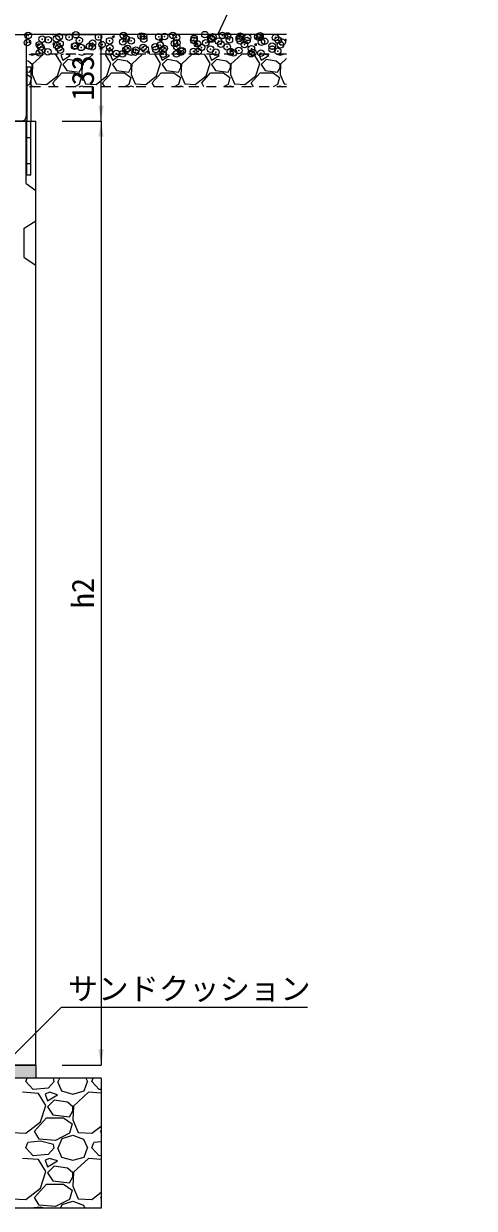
# Model space of a CAD drawing. Units: millimetres at full size, sheet at 1:20; details may follow other scales. Extents: x 0 to 8400, y 0 to 13400.
# Drawn here: x 5622 to 6314, y 2117 to 3937 of the extents above; entities that cross this region are included whole.
import ezdxf
from ezdxf.enums import TextEntityAlignment as Align

# ---------------------------------------------------------------- set-up
doc = ezdxf.new("R2010")
doc.units = ezdxf.units.MM
doc.header["$LTSCALE"] = 20
doc.header["$PDMODE"] = 32
doc.header["$PDSIZE"] = 10
doc.linetypes.add('USER1', pattern=[1.35, 0.75, -0.6])
for name, color, linetype, lineweight in [('ジョイント', 7, 'Continuous', 9), ('ハッチング_基礎', 150, 'Continuous', 5), ('ハッチング_舗装', 7, 'Continuous', 20), ('基礎', 3, 'Continuous', 20), ('寸法線', 7, 'Continuous', 13), ('引出線', 4, 'Continuous', 9), ('本体', 2, 'Continuous', 20), ('舗装・基礎', 3, 'Continuous', 20), ('ｲﾝｻｰﾄ', 3, 'USER1', 9), ('ｸﾞﾚｰﾁﾝｸﾞ', 7, 'USER1', 5)]:
    doc.layers.add(name, color=color, linetype=linetype, lineweight=lineweight)
doc.layers.add('ハッチング_モルタル', color=30, linetype='Continuous')
doc.styles.add('ＭＳ ゴシック', font='')
doc.styles.get('ＭＳ ゴシック').set_extended_font_data('MS Gothic')

# ---------------------------------------------------------------- blocks, each defined once
blk = doc.blocks.new('filled_arrow')
at = {"color": 0, "linetype": 'Continuous', "lineweight": -2}
blk.add_solid([(7.5, 1.25), (0, 0), (7.5, -1.25)], dxfattribs=at)

msp = doc.modelspace()

# ---------------------------------------------------------------- hatches: boundary and pattern name
at = {"layer": 'ハッチング_モルタル'}
msp.add_hatch(color=256, dxfattribs=at).paths.add_polyline_path([(5640.69, 2317.07), (5640.69, 2337.07), (5070.69, 2337.07), (5070.69, 2317.07)])

# ---------------------------------------------------------------- linework, layer by layer
at = {"layer": 'ジョイント'}
for p, q in [((5626.68, 3870.07), (5626.68, 3787.07)), ((5632.68, 3870.07), (5626.68, 3870.07)), ((5632.68, 3870.07), (5632.68, 3787.07)), ((5626.68, 3704.07), (5626.68, 3787.07)), ((5632.68, 3704.07), (5632.68, 3787.07)), ((5626.69, 3762.07), (5632.69, 3762.07)), ((5626.69, 3722.07), (5632.69, 3722.07)), ((5632.68, 3704.07), (5626.68, 3704.07))]:
    msp.add_line(p, q, dxfattribs=at)
at = {"layer": 'ハッチング_基礎'}
for p, q in [((5628.63, 3879.41), (5625.69, 3879.86)), ((5634.72, 3874.08), (5628.63, 3879.41)), ((5629.6, 3890.07), (5634.72, 3888.56)), ((5634.72, 3888.56), (5639.85, 3890.07)), ((5652.16, 3890.07), (5635.49, 3874.84)), ((5671.3, 3889.32), (5662.35, 3890.07)), ((5679.68, 3875.6), (5671.3, 3889.32)), ((5682.44, 3890.07), (5678.92, 3888.56)), ((5678.92, 3888.56), (5681.97, 3880.94)), ((5681.97, 3880.94), (5693.4, 3887.8)), ((5689.59, 3881.7), (5681.97, 3874.08)), ((5693.4, 3887.8), (5686.59, 3890.07)), ((5704.83, 3879.41), (5689.59, 3881.7)), ((5710.92, 3874.08), (5704.83, 3879.41)), ((5705.8, 3890.07), (5710.92, 3888.56)), ((5710.92, 3888.56), (5716.05, 3890.07)), ((5728.36, 3890.07), (5711.69, 3874.84)), ((5747.5, 3889.32), (5738.55, 3890.07)), ((5755.88, 3875.6), (5747.5, 3889.32)), ((5758.64, 3890.07), (5755.12, 3888.56)), ((5755.12, 3888.56), (5758.17, 3880.94)), ((5758.17, 3880.94), (5769.6, 3887.8)), ((5765.79, 3881.7), (5758.17, 3874.08)), ((5769.6, 3887.8), (5762.79, 3890.07)), ((5781.03, 3879.41), (5765.79, 3881.7)), ((5787.12, 3874.08), (5781.03, 3879.41)), ((5782, 3890.07), (5787.12, 3888.56)), ((5787.12, 3888.56), (5792.25, 3890.07)), ((5804.56, 3890.07), (5787.89, 3874.84)), ((5823.7, 3889.32), (5814.75, 3890.07)), ((5832.08, 3875.6), (5823.7, 3889.32)), ((5834.84, 3890.07), (5831.32, 3888.56)), ((5831.32, 3888.56), (5834.37, 3880.94)), ((5834.37, 3880.94), (5845.8, 3887.8)), ((5841.99, 3881.7), (5834.37, 3874.08)), ((5845.8, 3887.8), (5838.99, 3890.07)), ((5857.23, 3879.41), (5841.99, 3881.7)), ((5863.32, 3874.08), (5857.23, 3879.41)), ((5858.2, 3890.07), (5863.32, 3888.56)), ((5863.32, 3888.56), (5868.45, 3890.07)), ((5880.76, 3890.07), (5864.09, 3874.84)), ((5899.9, 3889.32), (5890.95, 3890.07)), ((5908.28, 3875.6), (5899.9, 3889.32)), ((5911.04, 3890.07), (5907.52, 3888.56)), ((5907.52, 3888.56), (5910.57, 3880.94)), ((5910.57, 3880.94), (5922, 3887.8)), ((5918.19, 3881.7), (5910.57, 3874.08)), ((5922, 3887.8), (5915.19, 3890.07)), ((5933.43, 3879.41), (5918.19, 3881.7)), ((5939.52, 3874.08), (5933.43, 3879.41)), ((5934.4, 3890.07), (5939.52, 3888.56)), ((5939.52, 3888.56), (5944.65, 3890.07)), ((5956.96, 3890.07), (5940.29, 3874.84)), ((5976.1, 3889.32), (5967.15, 3890.07)), ((5984.48, 3875.6), (5976.1, 3889.32)), ((5987.24, 3890.07), (5983.72, 3888.56)), ((5983.72, 3888.56), (5986.77, 3880.94)), ((5986.77, 3880.94), (5998.2, 3887.8)), ((5994.39, 3881.7), (5986.77, 3874.08)), ((5998.2, 3887.8), (5991.39, 3890.07)), ((6009.63, 3879.41), (5994.39, 3881.7)), ((6015.72, 3874.08), (6009.63, 3879.41)), ((6010.6, 3890.07), (6015.72, 3888.56)), ((6015.72, 3888.56), (6020.85, 3890.07)), ((6025.69, 3883.24), (6016.49, 3874.84)), ((5625.69, 3863.28), (5630.91, 3862.65)), ((5625.69, 3860), (5633.96, 3854.27)), ((5630.91, 3862.65), (5634.72, 3869.51)), ((5635.49, 3874.84), (5634.72, 3858.84)), ((5634.72, 3869.51), (5634.72, 3874.08)), ((5634.72, 3858.84), (5640.82, 3844.36)), ((5666.73, 3845.89), (5680.44, 3861.13)), ((5673.59, 3856.55), (5679.68, 3875.6)), ((5680.44, 3861.13), (5700.26, 3861.13)), ((5681.97, 3874.08), (5688.06, 3864.94)), ((5688.06, 3864.94), (5707.11, 3862.65)), ((5700.26, 3861.13), (5710.16, 3854.27)), ((5707.11, 3862.65), (5710.92, 3869.51)), ((5711.69, 3874.84), (5710.92, 3858.84)), ((5710.92, 3869.51), (5710.92, 3874.08)), ((5710.92, 3858.84), (5717.02, 3844.36)), ((5742.93, 3845.89), (5756.64, 3861.13)), ((5749.79, 3856.55), (5755.88, 3875.6)), ((5756.64, 3861.13), (5776.46, 3861.13)), ((5758.17, 3874.08), (5764.26, 3864.94)), ((5764.26, 3864.94), (5783.31, 3862.65)), ((5776.46, 3861.13), (5786.36, 3854.27)), ((5783.31, 3862.65), (5787.12, 3869.51)), ((5787.89, 3874.84), (5787.12, 3858.84)), ((5787.12, 3869.51), (5787.12, 3874.08)), ((5787.12, 3858.84), (5793.22, 3844.36)), ((5819.13, 3845.89), (5832.84, 3861.13)), ((5825.99, 3856.55), (5832.08, 3875.6)), ((5832.84, 3861.13), (5852.66, 3861.13)), ((5834.37, 3874.08), (5840.46, 3864.94)), ((5840.46, 3864.94), (5859.51, 3862.65)), ((5852.66, 3861.13), (5862.56, 3854.27)), ((5859.51, 3862.65), (5863.32, 3869.51)), ((5864.09, 3874.84), (5863.32, 3858.84)), ((5863.32, 3869.51), (5863.32, 3874.08)), ((5863.32, 3858.84), (5869.42, 3844.36)), ((5895.33, 3845.89), (5909.04, 3861.13)), ((5902.19, 3856.55), (5908.28, 3875.6)), ((5909.04, 3861.13), (5928.86, 3861.13)), ((5910.57, 3874.08), (5916.66, 3864.94)), ((5916.66, 3864.94), (5935.71, 3862.65)), ((5928.86, 3861.13), (5938.76, 3854.27)), ((5935.71, 3862.65), (5939.52, 3869.51)), ((5940.29, 3874.84), (5939.52, 3858.84)), ((5939.52, 3869.51), (5939.52, 3874.08)), ((5939.52, 3858.84), (5945.62, 3844.36)), ((5971.53, 3845.89), (5985.24, 3861.13)), ((5978.39, 3856.55), (5984.48, 3875.6)), ((5985.24, 3861.13), (6005.06, 3861.13)), ((5986.77, 3874.08), (5992.86, 3864.94)), ((5992.86, 3864.94), (6011.91, 3862.65)), ((6005.06, 3861.13), (6014.96, 3854.27)), ((6011.91, 3862.65), (6015.72, 3869.51)), ((6016.49, 3874.84), (6015.72, 3858.84)), ((6015.72, 3869.51), (6015.72, 3874.08)), ((6015.72, 3858.84), (6021.82, 3844.36)), ((5630.91, 3843.6), (5625.69, 3840.86)), ((5630.73, 3840.07), (5634.72, 3841.31)), ((5633.96, 3854.27), (5630.91, 3843.6)), ((5634.72, 3841.31), (5638.05, 3840.07)), ((5640.82, 3844.36), (5656.82, 3843.6)), ((5656.82, 3843.6), (5673.59, 3856.55)), ((5670.12, 3840.07), (5666.73, 3845.89)), ((5707.11, 3843.6), (5700.37, 3840.07)), ((5706.93, 3840.07), (5710.92, 3841.31)), ((5710.16, 3854.27), (5707.11, 3843.6)), ((5710.92, 3841.31), (5714.25, 3840.07)), ((5717.02, 3844.36), (5733.02, 3843.6)), ((5733.02, 3843.6), (5749.79, 3856.55)), ((5746.32, 3840.07), (5742.93, 3845.89)), ((5783.31, 3843.6), (5776.57, 3840.07)), ((5783.13, 3840.07), (5787.12, 3841.31)), ((5786.36, 3854.27), (5783.31, 3843.6)), ((5787.12, 3841.31), (5790.45, 3840.07)), ((5793.22, 3844.36), (5809.22, 3843.6)), ((5809.22, 3843.6), (5825.99, 3856.55)), ((5822.52, 3840.07), (5819.13, 3845.89)), ((5859.51, 3843.6), (5852.77, 3840.07)), ((5859.33, 3840.07), (5863.32, 3841.31)), ((5862.56, 3854.27), (5859.51, 3843.6)), ((5863.32, 3841.31), (5866.65, 3840.07)), ((5869.42, 3844.36), (5885.42, 3843.6)), ((5885.42, 3843.6), (5902.19, 3856.55)), ((5898.72, 3840.07), (5895.33, 3845.89)), ((5935.71, 3843.6), (5928.97, 3840.07)), ((5935.53, 3840.07), (5939.52, 3841.31)), ((5938.76, 3854.27), (5935.71, 3843.6)), ((5939.52, 3841.31), (5942.85, 3840.07)), ((5945.62, 3844.36), (5961.62, 3843.6)), ((5961.62, 3843.6), (5978.39, 3856.55)), ((5974.92, 3840.07), (5971.53, 3845.89)), ((6011.91, 3843.6), (6005.17, 3840.07)), ((6011.73, 3840.07), (6015.72, 3841.31)), ((6014.96, 3854.27), (6011.91, 3843.6)), ((6015.72, 3841.31), (6019.05, 3840.07)), ((6021.82, 3844.36), (6025.69, 3844.18)), ((5625.1, 2311.69), (5627.12, 2317.07)), ((5636.28, 2299.5), (5625.1, 2311.69)), ((5668.79, 2311.69), (5659.65, 2301.53)), ((5667.77, 2316.77), (5666.6, 2317.07)), ((5668.79, 2311.69), (5667.77, 2316.77)), ((5673.87, 2311.69), (5679.97, 2297.47)), ((5674.89, 2311.69), (5677.19, 2317.07)), ((5714.51, 2297.47), (5719.59, 2311.69)), ((5717.11, 2317.07), (5719.59, 2311.69)), ((5726.7, 2311.69), (5728.72, 2317.07)), ((5737.88, 2299.5), (5726.7, 2311.69)), ((5644.41, 2293.4), (5620.02, 2295.44)), ((5659.65, 2301.53), (5636.28, 2299.5)), ((5655.58, 2275.12), (5644.41, 2293.4)), ((5661.68, 2295.44), (5654.57, 2292.39)), ((5673.87, 2291.37), (5661.68, 2295.44)), ((5679.97, 2297.47), (5697.24, 2292.39)), ((5697.24, 2292.39), (5714.51, 2297.47)), ((5721.62, 2295.44), (5698.25, 2274.1)), ((5740.69, 2293.85), (5721.62, 2295.44)), ((5740.69, 2299.74), (5737.88, 2299.5)), ((5647.45, 2249.72), (5655.58, 2275.12)), ((5654.57, 2292.39), (5658.63, 2282.23)), ((5658.63, 2282.23), (5673.87, 2291.37)), ((5668.79, 2283.24), (5658.63, 2273.08)), ((5689.11, 2280.2), (5668.79, 2283.24)), ((5697.24, 2273.08), (5689.11, 2280.2)), ((5658.63, 2273.08), (5666.76, 2260.89)), ((5666.76, 2260.89), (5692.16, 2257.84)), ((5692.16, 2257.84), (5697.24, 2266.99)), ((5698.25, 2274.1), (5697.24, 2252.76)), ((5697.24, 2266.99), (5697.24, 2273.08)), ((5625.1, 2232.44), (5647.45, 2249.72)), ((5638.31, 2235.49), (5656.6, 2255.81)), ((5656.6, 2255.81), (5683.01, 2255.81)), ((5683.01, 2255.81), (5696.22, 2246.67)), ((5696.22, 2246.67), (5692.16, 2232.44)), ((5697.24, 2252.76), (5705.37, 2233.46)), ((5726.7, 2232.44), (5740.69, 2243.25)), ((5603.77, 2233.46), (5625.1, 2232.44)), ((5647.45, 2220.25), (5628.15, 2218.22)), ((5645.42, 2223.3), (5638.31, 2235.49)), ((5670.82, 2221.27), (5645.42, 2223.3)), ((5667.77, 2215.17), (5647.45, 2220.25)), ((5692.16, 2232.44), (5670.82, 2221.27)), ((5674.89, 2210.09), (5680.98, 2224.32)), ((5680.98, 2224.32), (5697.24, 2229.4)), ((5697.24, 2229.4), (5713.49, 2223.3)), ((5705.37, 2233.46), (5726.7, 2232.44)), ((5713.49, 2223.3), (5719.59, 2210.09)), ((5739.91, 2235.49), (5740.69, 2236.35)), ((5740.69, 2234.16), (5739.91, 2235.49)), ((5625.1, 2210.09), (5628.15, 2218.22)), ((5636.28, 2197.9), (5625.1, 2210.09)), ((5668.79, 2210.09), (5659.65, 2199.93)), ((5668.79, 2210.09), (5667.77, 2215.17)), ((5673.87, 2210.09), (5679.97, 2195.87)), ((5714.51, 2195.87), (5719.59, 2210.09)), ((5726.7, 2210.09), (5729.75, 2218.22)), ((5737.88, 2197.9), (5726.7, 2210.09)), ((5740.69, 2219.37), (5729.75, 2218.22)), ((5644.41, 2191.8), (5620.02, 2193.84)), ((5659.65, 2199.93), (5636.28, 2197.9)), ((5655.58, 2173.52), (5644.41, 2191.8)), ((5661.68, 2193.84), (5654.57, 2190.79)), ((5654.57, 2190.79), (5658.63, 2180.63)), ((5658.63, 2180.63), (5673.87, 2189.77)), ((5673.87, 2189.77), (5661.68, 2193.84)), ((5679.97, 2195.87), (5697.24, 2190.79)), ((5697.24, 2190.79), (5714.51, 2195.87)), ((5721.62, 2193.84), (5698.25, 2172.5)), ((5740.69, 2192.25), (5721.62, 2193.84)), ((5740.69, 2198.14), (5737.88, 2197.9)), ((5647.45, 2148.12), (5655.58, 2173.52)), ((5668.79, 2181.64), (5658.63, 2171.48)), ((5658.63, 2171.48), (5666.76, 2159.29)), ((5689.11, 2178.6), (5668.79, 2181.64)), ((5697.24, 2171.48), (5689.11, 2178.6)), ((5698.25, 2172.5), (5697.24, 2151.16)), ((5697.24, 2165.39), (5697.24, 2171.48)), ((5625.1, 2130.84), (5647.45, 2148.12)), ((5638.31, 2133.89), (5656.6, 2154.21)), ((5656.6, 2154.21), (5683.01, 2154.21)), ((5666.76, 2159.29), (5692.16, 2156.24)), ((5683.01, 2154.21), (5696.22, 2145.07)), ((5692.16, 2156.24), (5697.24, 2165.39)), ((5697.24, 2151.16), (5705.37, 2131.86)), ((5603.77, 2131.86), (5625.1, 2130.84)), ((5645.42, 2121.7), (5638.31, 2133.89)), ((5692.16, 2130.84), (5670.82, 2119.67)), ((5696.22, 2145.07), (5692.16, 2130.84)), ((5705.37, 2131.86), (5726.7, 2130.84)), ((5726.7, 2130.84), (5740.69, 2141.65)), ((5739.91, 2133.89), (5740.69, 2134.75)), ((5740.69, 2132.56), (5739.91, 2133.89)), ((5647.45, 2118.65), (5632.39, 2117.07)), ((5670.82, 2119.67), (5645.42, 2121.7)), ((5653.8, 2117.07), (5647.45, 2118.65)), ((5678.56, 2117.07), (5680.98, 2122.72)), ((5680.98, 2122.72), (5697.24, 2127.8)), ((5697.24, 2127.8), (5713.49, 2121.7)), ((5713.49, 2121.7), (5715.63, 2117.07)), ((5740.69, 2117.77), (5733.99, 2117.07))]:
    msp.add_line(p, q, dxfattribs=at)
at = {"layer": 'ハッチング_舗装'}
for p, q in [((5686.56, 3920.07), (5687.13, 3919.68)), ((5687.13, 3919.68), (5687.26, 3920.07)), ((5757.61, 3917.32), (5760.13, 3915.62)), ((5757.63, 3917.37), (5761.19, 3918.74)), ((5760.14, 3915.62), (5761.17, 3918.69)), ((5775.63, 3919.34), (5780.15, 3918.64)), ((5775.64, 3919.33), (5776.34, 3920.07)), ((5780.14, 3918.63), (5779.98, 3920.07)), ((5829.85, 3910.92), (5833.81, 3915.05)), ((5830.61, 3913.25), (5833.14, 3911.55)), ((5830.64, 3913.31), (5834.19, 3914.67)), ((5833.14, 3911.55), (5834.17, 3914.62)), ((5834.36, 3910.22), (5833.8, 3915.04)), ((5950.89, 3917.52), (5953.03, 3920.07)), ((5950.89, 3917.51), (5953.93, 3917.25)), ((5953.87, 3917.24), (5953.35, 3920.07)), ((5987.33, 3914.33), (5989.78, 3917.25)), ((5987.33, 3914.33), (5990.36, 3914.06)), ((5990.31, 3914.05), (5989.72, 3917.23)), ((6021.43, 3920.07), (6021.84, 3919.8)), ((6021.84, 3919.79), (6021.93, 3920.07)), ((6023.76, 3911.14), (6025.69, 3913.43)), ((5630.01, 3907.99), (5632.46, 3910.91)), ((5630.01, 3907.99), (5633.04, 3907.73)), ((5632.99, 3907.72), (5632.4, 3910.9)), ((5641.92, 3905), (5644.45, 3903.3)), ((5641.94, 3905.06), (5645.5, 3906.42)), ((5644.45, 3903.3), (5645.48, 3906.37)), ((5666.44, 3904.81), (5668.89, 3907.73)), ((5666.44, 3904.8), (5669.48, 3904.54)), ((5669.42, 3904.53), (5668.84, 3907.71)), ((5702.88, 3901.62), (5705.33, 3904.54)), ((5702.88, 3901.62), (5705.92, 3901.35)), ((5705.86, 3901.34), (5705.27, 3904.52)), ((5714.92, 3900.94), (5717.45, 3899.23)), ((5714.95, 3900.99), (5718.51, 3902.35)), ((5717.45, 3899.23), (5718.48, 3902.3)), ((5739.32, 3898.43), (5741.77, 3901.35)), ((5739.32, 3898.43), (5742.35, 3898.16)), ((5742.3, 3898.15), (5741.71, 3901.34)), ((5775.75, 3895.24), (5778.2, 3898.16)), ((5775.75, 3895.24), (5778.79, 3894.97)), ((5778.73, 3894.96), (5778.15, 3898.15)), ((5787.93, 3896.87), (5790.46, 3895.16)), ((5787.95, 3896.92), (5791.51, 3898.29)), ((5790.46, 3895.16), (5791.49, 3898.23)), ((5812.19, 3892.06), (5814.64, 3894.97)), ((5815.17, 3891.78), (5814.58, 3894.96)), ((5829.84, 3910.94), (5834.36, 3910.24)), ((5884.06, 3902.53), (5888.58, 3901.83)), ((5884.07, 3902.51), (5888.02, 3906.64)), ((5888.58, 3901.81), (5888.01, 3906.64)), ((5903.62, 3909.18), (5906.15, 3907.48)), ((5903.64, 3909.24), (5907.2, 3910.6)), ((5906.15, 3907.48), (5907.18, 3910.55)), ((5938.28, 3894.1), (5942.24, 3898.23)), ((5942.79, 3893.4), (5942.23, 3898.23)), ((5976.63, 3905.12), (5979.15, 3903.41)), ((5976.65, 3905.17), (5980.21, 3906.53)), ((5979.15, 3903.41), (5980.18, 3906.48)), ((6023.76, 3911.14), (6025.69, 3910.97)), ((5812.19, 3892.05), (5815.23, 3891.79)), ((5849.63, 3890.07), (5851.08, 3891.79)), ((5851.34, 3890.07), (5851.02, 3891.77)), ((5860.94, 3892.8), (5863.46, 3891.09)), ((5860.96, 3892.85), (5864.52, 3894.22)), ((5863.47, 3891.09), (5864.5, 3894.16)), ((5937.31, 3890.07), (5937.52, 3890.15)), ((5937.49, 3890.07), (5937.5, 3890.1)), ((5938.28, 3894.12), (5942.79, 3893.42))]:
    msp.add_line(p, q, dxfattribs=at)
for p in [(5627.44, 3907.82), (5628.66, 3918.87), (5650.23, 3913.09), (5659.52, 3912.04), (5672.24, 3913.72), (5676.32, 3916.67), (5691.48, 3916.25), (5701.98, 3919.92), (5707.31, 3911.26), (5736.94, 3916.35), (5753.83, 3910.39), (5774.24, 3908.87), (5775.08, 3918.96), (5779.48, 3913.64), (5786.95, 3910.54), (5802.2, 3917.82), (5805.87, 3917.45), (5806.19, 3913.08), (5829.32, 3916.67), (5838.28, 3917.3), (5850.99, 3918.97), (5856.44, 3915.53), (5882.97, 3911.46), (5883.38, 3911.18), (5883.55, 3914.38), (5899.96, 3920.06), (5909.46, 3914.76), (5910.67, 3913.24), (5912.59, 3916.55), (5920.91, 3909.9), (5927.08, 3918.91), (5935.12, 3918.01), (5937.79, 3912.09), (5952.99, 3914.13), (5954.2, 3917.77), (5954.39, 3910.48), (5964.91, 3910.94), (5965.71, 3915.8), (5981.32, 3916.62), (5984.02, 3915.57), (5984.95, 3918.33), (5986.97, 3908.48), (5992.03, 3909.8), (6008.43, 3915.48), (6012.63, 3911.74), (6019.14, 3908.65), (5645.79, 3904.55), (5646.16, 3892.01), (5648.06, 3901.09), (5649.62, 3896.18), (5658.88, 3893.68), (5672.91, 3903.4), (5675.7, 3899.75), (5677.68, 3906.18), (5678.12, 3896.21), (5700.03, 3902.26), (5701.36, 3903.01), (5710.2, 3900.44), (5722.92, 3902.11), (5727.15, 3901.11), (5727.74, 3906.82), (5742.15, 3904.65), (5753.21, 3893.48), (5754.26, 3899.97), (5764.46, 3891.12), (5773.59, 3890.51), (5778.87, 3896.73), (5781.38, 3898.82), (5792.83, 3893.04), (5794.09, 3896.21), (5805.25, 3900.54), (5808.5, 3897.67), (5823.72, 3901.29), (5824.91, 3897.26), (5831.33, 3904.12), (5835.62, 3896.53), (5835.89, 3890.14), (5837.63, 3898.94), (5853.34, 3906.38), (5856.38, 3890.46), (5856.87, 3901.47), (5856.99, 3907.37), (5862.74, 3895.38), (5865.51, 3895.22), (5882.76, 3894.27), (5888.95, 3905.7), (5889.85, 3894.24), (5895.14, 3900.31), (5901.67, 3907.37), (5908.84, 3897.85), (5916.97, 3893.09), (5924.77, 3905.39), (5934.5, 3901.1), (5939.63, 3894.09), (5944.09, 3891.95), (5952.35, 3895.76), (5960.89, 3904.91), (5971.21, 3890.8), (5971.59, 3898.3), (5973.79, 3892.7), (5986.35, 3891.57), (6003.42, 3897.79), (6003.67, 3902.52), (6012.01, 3894.82), (6016.39, 3904.2)]:
    msp.add_point(p, dxfattribs=at)
at = {"layer": '基礎'}
for p, q in [((5640.69, 2337.07), (5070.69, 2337.07)), ((5640.69, 2337.07), (5640.69, 2317.07)), ((5740.69, 2317.07), (4970.69, 2317.07)), ((5740.69, 2317.07), (5740.69, 2117.07)), ((5740.69, 2117.07), (4970.69, 2117.07))]:
    msp.add_line(p, q, dxfattribs=at)
at = {"layer": '寸法線'}
for p, q in [((5665.69, 3920.07), (5740.69, 3920.07)), ((5740.69, 3787.07), (5740.69, 3920.07)), ((5680.69, 3787.07), (5740.69, 3787.07)), ((5680.69, 3787.07), (5740.69, 3787.07)), ((5740.69, 3787.07), (5740.69, 2337.07)), ((5680.69, 2337.07), (5740.69, 2337.07))]:
    msp.add_line(p, q, dxfattribs=at)
at = {"layer": '引出線'}
for points in [[(5920.08, 3920.07), (6039.25, 4174.73), (6314.09, 4174.73)], [(5590.69, 2337.07), (5679.64, 2426.02), (6057.86, 2426.02)]]:
    msp.add_lwpolyline(points, dxfattribs=at)
at = {"layer": '本体'}
for p, q in [((5555.69, 3787.07), (5640.69, 3787.07)), ((5625.69, 3787.07), (5555.69, 3787.07)), ((5625.69, 3787.07), (5555.69, 3787.07)), ((5625.69, 3691.23), (5625.69, 3787.07)), ((5640.69, 2337.07), (5640.69, 3787.07)), ((5625.69, 3691.23), (5640.69, 3680.57)), ((5622.69, 3622.57), (5640.69, 3634.07)), ((5622.69, 3577.57), (5622.69, 3622.57)), ((5622.69, 3577.57), (5640.69, 3566.07)), ((5070.69, 2337.07), (5640.69, 2337.07))]:
    msp.add_line(p, q, dxfattribs=at)
at = {"layer": '舗装・基礎'}
msp.add_line((6025.69, 3920.07), (5625.69, 3920.07), dxfattribs=at)
at = {"layer": '舗装・基礎', "linetype": 'USER1', "lineweight": 9}
for p, q in [((6025.69, 3890.07), (5625.69, 3890.07)), ((6025.69, 3840.07), (5625.69, 3840.07))]:
    msp.add_line(p, q, dxfattribs=at)
at = {"layer": 'ｲﾝｻｰﾄ'}
msp.add_line((5640.68, 2878.82), (5640.68, 2895.32), dxfattribs=at)
at = {"layer": 'ｸﾞﾚｰﾁﾝｸﾞ', "linetype": 'Continuous', "lineweight": 20}
for p, q in [((5090.18, 3920.07), (5625.68, 3920.07)), ((5625.68, 3920.07), (5625.68, 3794.57))]:
    msp.add_line(p, q, dxfattribs=at)
at = {"layer": 'ｸﾞﾚｰﾁﾝｸﾞ', "linetype": 'Continuous'}
msp.add_line((5084.69, 3787.07), (5626.68, 3787.07), dxfattribs=at)
at = {"layer": 'ｸﾞﾚｰﾁﾝｸﾞ', "lineweight": 20}
msp.add_arc((5618.18, 3794.57), 7.5, 270, 0, dxfattribs=at)

# ---------------------------------------------------------------- block references
at = {"layer": '寸法線', "xscale": 3.2, "yscale": 3.2}
for p, rotation in [((5740.69, 3920.07), 270), ((5740.69, 3787.07), 90), ((5740.69, 3787.07), 270), ((5740.69, 2337.07), 90)]:
    msp.add_blockref('filled_arrow', p, dxfattribs=dict(at, rotation=rotation))
at = {"layer": '引出線', "xscale": 0.133, "yscale": 0.133, "rotation": 64.9}
msp.add_blockref('filled_arrow', (5920.08, 3920.07), dxfattribs=at)

# ---------------------------------------------------------------- texts
at = {"layer": '寸法線', "style": 'ＭＳ ゴシック'}
for s, p in [('133', (5712.69, 3853.57)), ('h2', (5712.69, 3062.07))]:
    msp.add_text(s, height=34.18, rotation=90, dxfattribs=at).set_placement(p, align=Align.MIDDLE_CENTER)
at = {"layer": '引出線', "style": 'ＭＳ ゴシック'}
msp.add_text('サンドクッション', height=34.18, dxfattribs=at).set_placement((5689.64, 2471.41), align=Align.TOP_LEFT)

doc.saveas('drawing.dxf')
